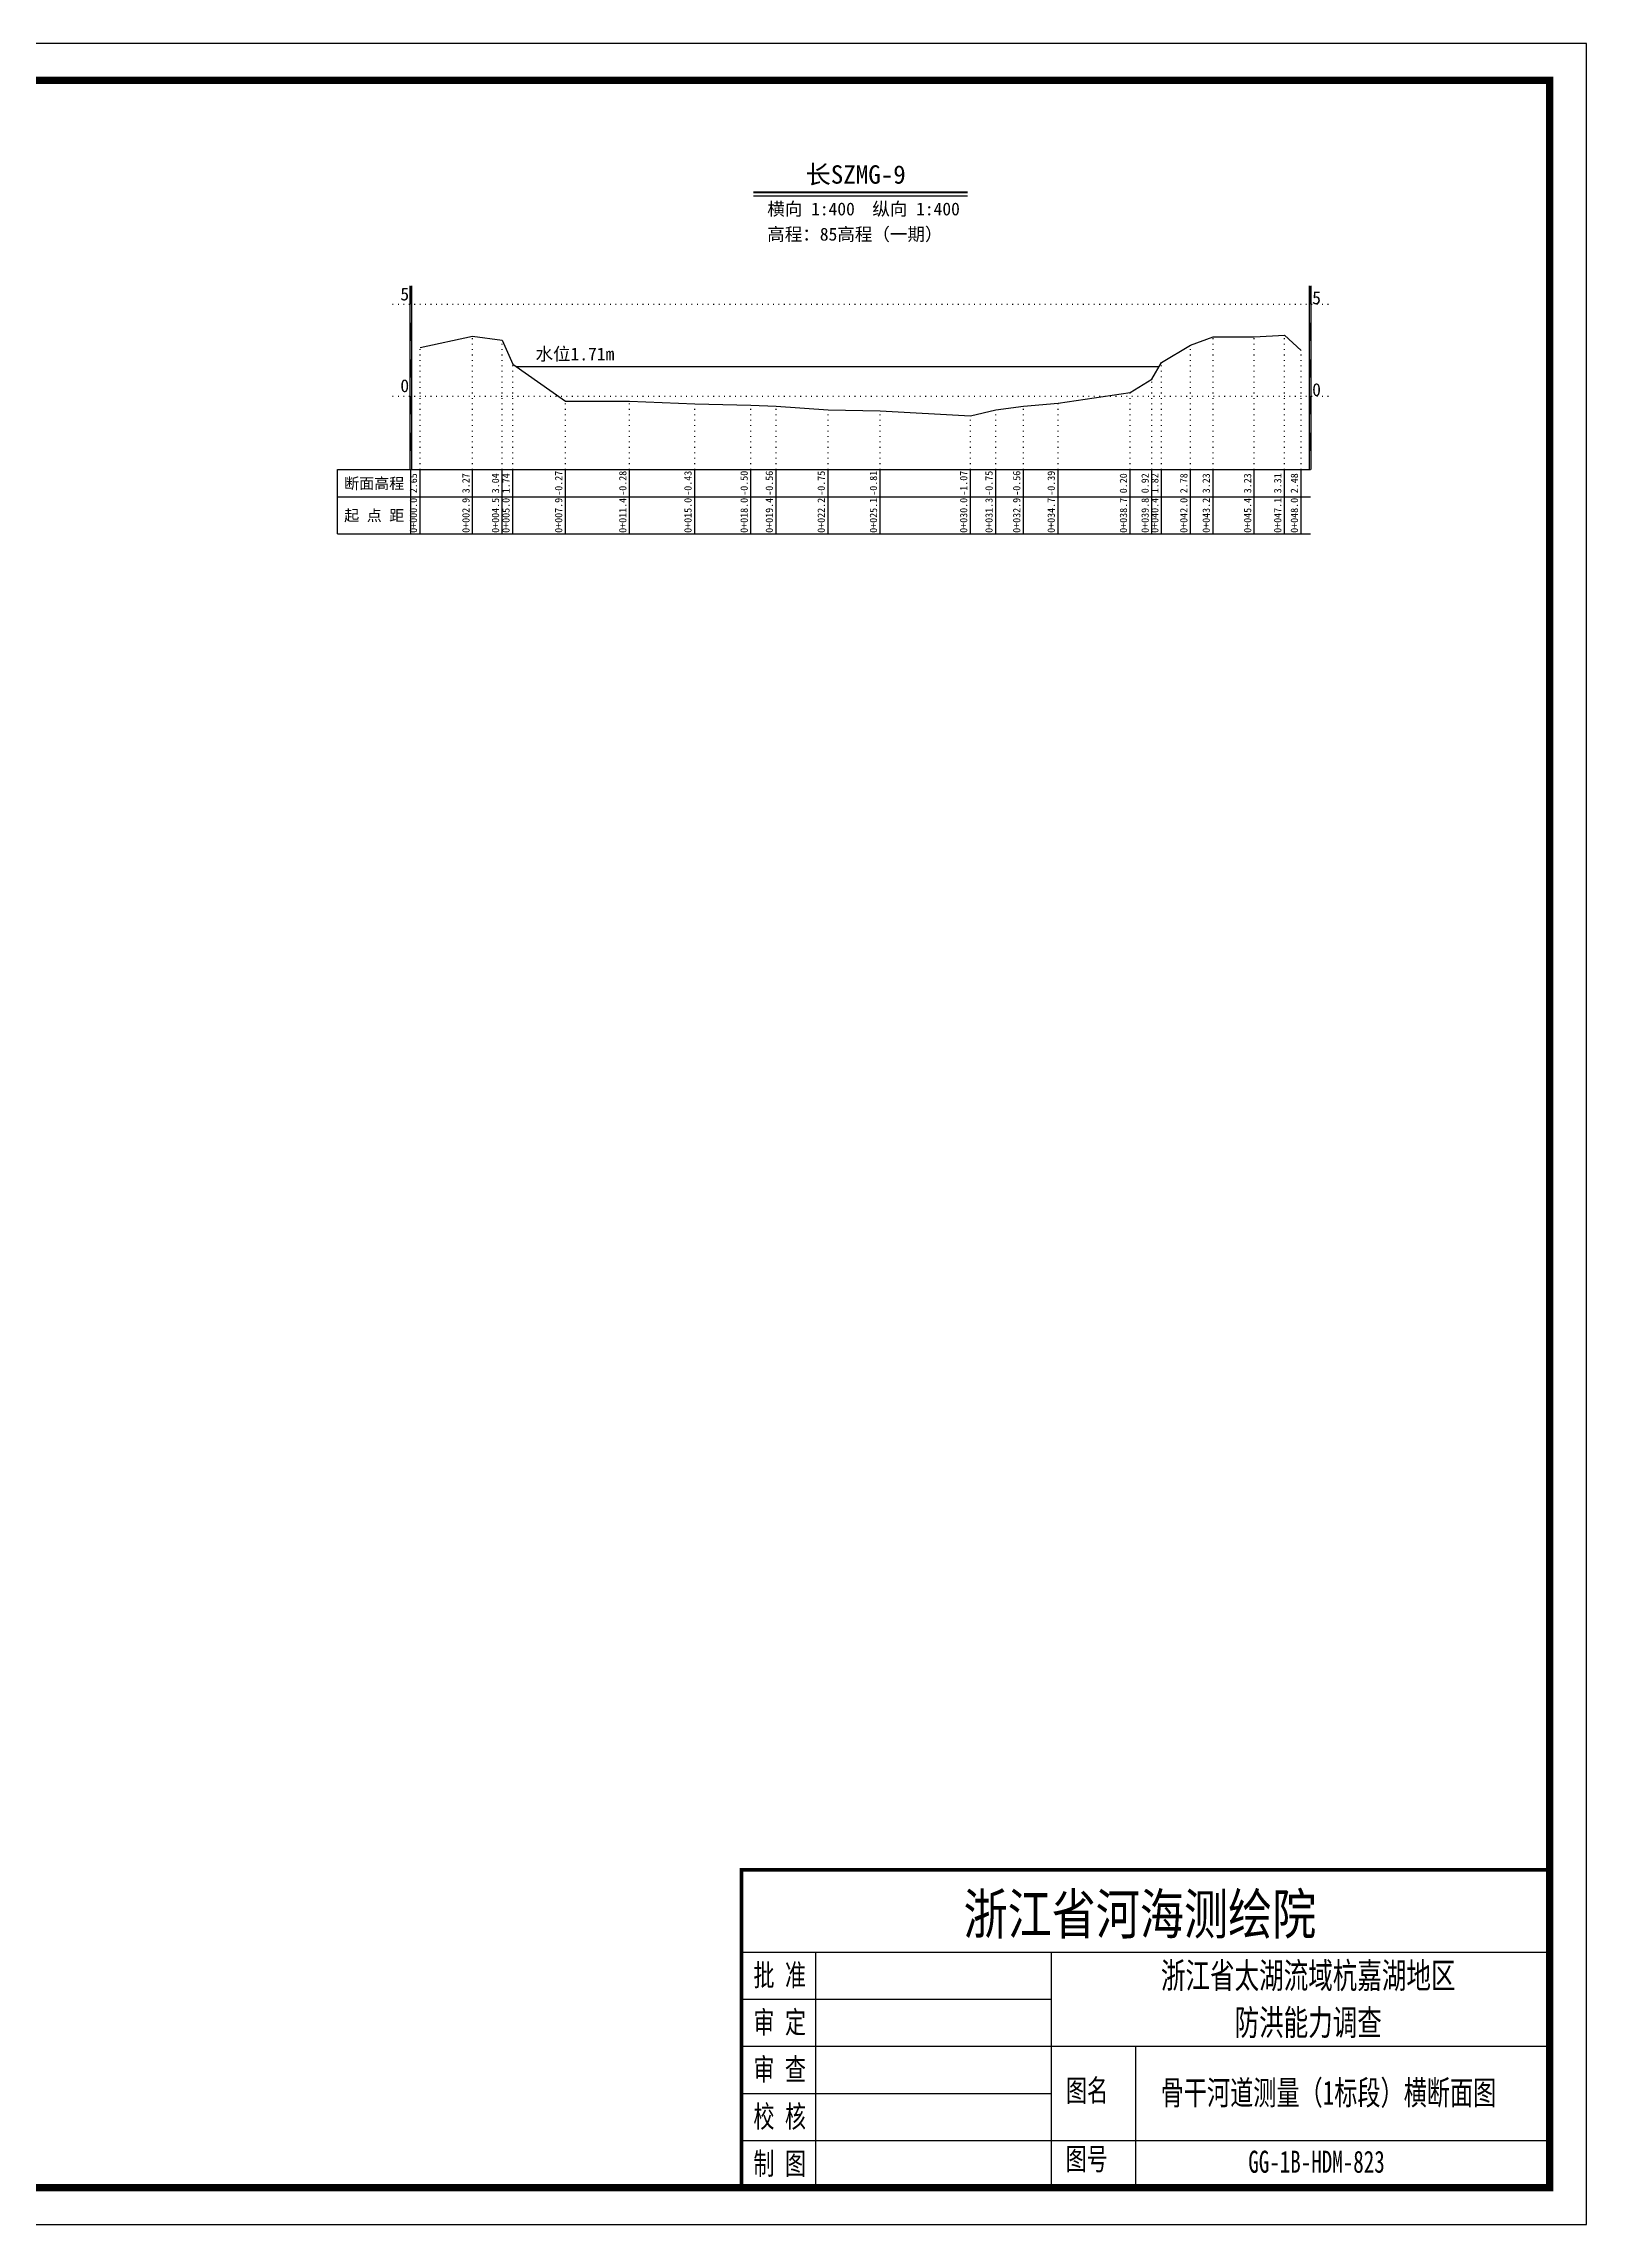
# Model space of a CAD drawing. Header units: millimetres. Extents: x 519117 to 520888, y 3371934 to 3372231.
# Drawn here: x 520677.6 to 520887.6, y 3371934.4 to 3372231.4 of the extents above; entities that cross this region are included whole.
import ezdxf
from ezdxf.enums import TextEntityAlignment as Align

# ---------------------------------------------------------------- set-up
doc = ezdxf.new("R2010")
doc.units = ezdxf.units.MM
doc.header["$LTSCALE"] = 0.4
doc.header["$MEASUREMENT"] = 0
doc.linetypes.add('X4', pattern=[1.6, 0, -1.6])
for name, color, linetype in [('DMX', 1, 'Continuous'), ('TEXT', 7, 'Continuous'), ('zdm1', 5, 'Continuous'), ('ZDMT5', 3, 'Continuous'), ('图框', 7, 'Continuous'), ('断面名称', 5, 'Continuous'), ('比例尺', 3, 'Continuous'), ('水位', 7, 'Continuous')]:
    doc.layers.add(name, color=color, linetype=linetype)
doc.styles.add('HDM', font='fangsong_GB2312.ttf')
doc.styles.add('tk2', font='', dxfattribs={"width": 0.8})
doc.styles.get('tk2').set_extended_font_data('SimSun')

msp = doc.modelspace()

# ---------------------------------------------------------------- linework, layer by layer
at = {"lineweight": 100, "const_width": 0.5}
msp.add_lwpolyline([(520882.57, 3371982.67), (520772.57, 3371982.67), (520772.57, 3371939.39), (520882.57, 3371939.39), (520882.57, 3371982.67)], dxfattribs=at)
at = {"layer": 'DMX', "linetype": 'Continuous', "flags": 128}
msp.add_lwpolyline([(520728.82, 3372190.01), (520735.97, 3372191.56), (520740, 3372190.99), (520741.42, 3372187.74), (520748.6, 3372182.71), (520757.32, 3372182.69), (520766.2, 3372182.31), (520773.85, 3372182.14), (520777.27, 3372181.99), (520784.35, 3372181.51), (520791.45, 3372181.36), (520803.72, 3372180.71), (520807.17, 3372181.51), (520810.95, 3372181.99), (520815.65, 3372182.41), (520825.47, 3372183.89), (520828.42, 3372185.69), (520829.75, 3372187.94), (520833.7, 3372190.34), (520836.75, 3372191.46), (520842.37, 3372191.46), (520846.47, 3372191.66), (520848.75, 3372189.59)], dxfattribs=at)
at = {"layer": 'TEXT', "color": 0}
for p, q in [((520772.57, 3371971.47, 0), (520882.57, 3371971.47, 0)), ((520782.65, 3371971.47, 0), (520782.65, 3371945.8, 0)), ((520814.74, 3371971.47, 0), (520814.74, 3371945.8, 0)), ((520772.57, 3371965.05, 0), (520814.74, 3371965.05, 0)), ((520772.57, 3371958.64, 0), (520814.74, 3371958.64, 0)), ((520814.74, 3371958.64, 0), (520882.57, 3371958.64, 0)), ((520826.22, 3371958.64, 0), (520826.22, 3371939.39, 0)), ((520772.57, 3371952.22, 0), (520814.74, 3371952.22, 0)), ((520772.57, 3371945.8, 0), (520882.57, 3371945.8, 0)), ((520782.65, 3371945.8, 0), (520782.65, 3371939.39, 0)), ((520814.74, 3371945.8, 0), (520814.74, 3371939.39, 0))]:
    msp.add_line(p, q, dxfattribs=at)
at = {"layer": 'zdm1', "linetype": 'Continuous'}
for p, q in [((520727.45, 3372173.39), (520727.45, 3372198.39)), ((520727.7, 3372173.39), (520727.7, 3372198.39)), ((520849.87, 3372173.39), (520849.87, 3372198.39)), ((520850.12, 3372173.39), (520850.12, 3372198.39)), ((520717.57, 3372164.64), (520717.57, 3372173.39)), ((520717.57, 3372173.39), (520728.82, 3372173.39)), ((520727.57, 3372164.64), (520727.57, 3372173.39)), ((520728.82, 3372173.39), (520850, 3372173.39)), ((520717.57, 3372169.64), (520850, 3372169.64)), ((520717.57, 3372164.64), (520850, 3372164.64))]:
    msp.add_line(p, q, dxfattribs=at)
at = {"layer": 'zdm1', "linetype": 'X4'}
for p, q in [((520725.07, 3372195.89), (520852.5, 3372195.89)), ((520725.07, 3372183.39), (520852.5, 3372183.39))]:
    msp.add_line(p, q, dxfattribs=at)
at = {"layer": 'zdm1', "linetype": 'Continuous', "flags": 128}
for points in [[(520727.57, 3372195.89, 0.25, 0.25, 0), (520727.57, 3372198.39, 0.25, 0.25, 0)], [(520850, 3372195.89, 0.25, 0.25, 0), (520850, 3372198.39, 0.25, 0.25, 0)], [(520727.57, 3372190.89, 0.25, 0.25, 0), (520727.57, 3372193.39, 0.25, 0.25, 0)], [(520850, 3372190.89, 0.25, 0.25, 0), (520850, 3372193.39, 0.25, 0.25, 0)], [(520727.57, 3372185.89, 0.25, 0.25, 0), (520727.57, 3372188.39, 0.25, 0.25, 0)], [(520850, 3372185.89, 0.25, 0.25, 0), (520850, 3372188.39, 0.25, 0.25, 0)], [(520727.57, 3372180.89, 0.25, 0.25, 0), (520727.57, 3372183.39, 0.25, 0.25, 0)], [(520850, 3372180.89, 0.25, 0.25, 0), (520850, 3372183.39, 0.25, 0.25, 0)], [(520727.57, 3372175.89, 0.25, 0.25, 0), (520727.57, 3372178.39, 0.25, 0.25, 0)], [(520850, 3372175.89, 0.25, 0.25, 0), (520850, 3372178.39, 0.25, 0.25, 0)]]:
    msp.add_lwpolyline(points, format="xyseb", dxfattribs=at)
at = {"layer": 'ZDMT5', "linetype": 'X4'}
for p, q in [((520735.97, 3372173.39), (520735.97, 3372191.56)), ((520836.75, 3372173.39), (520836.75, 3372191.46)), ((520842.37, 3372173.39), (520842.37, 3372191.46)), ((520846.47, 3372173.39), (520846.47, 3372191.66)), ((520728.82, 3372173.39), (520728.82, 3372190.01)), ((520740, 3372173.39), (520740, 3372190.99)), ((520833.7, 3372173.39), (520833.7, 3372190.34)), ((520848.75, 3372173.39), (520848.75, 3372189.59)), ((520741.42, 3372173.39), (520741.42, 3372187.74)), ((520828.42, 3372173.39), (520828.42, 3372185.69)), ((520829.75, 3372173.39), (520829.75, 3372187.94)), ((520748.6, 3372173.39), (520748.6, 3372182.71)), ((520757.32, 3372173.39), (520757.32, 3372182.69)), ((520825.47, 3372173.39), (520825.47, 3372183.89)), ((520766.2, 3372173.39), (520766.2, 3372182.31)), ((520773.85, 3372173.39), (520773.85, 3372182.14)), ((520777.27, 3372173.39), (520777.27, 3372181.99)), ((520784.35, 3372173.39), (520784.35, 3372181.51)), ((520791.45, 3372173.39), (520791.45, 3372181.36)), ((520803.72, 3372173.39), (520803.72, 3372180.71)), ((520807.17, 3372173.39), (520807.17, 3372181.51)), ((520810.95, 3372173.39), (520810.95, 3372181.99)), ((520815.65, 3372173.39), (520815.65, 3372182.41))]:
    msp.add_line(p, q, dxfattribs=at)
at = {"layer": 'ZDMT5', "linetype": 'Continuous'}
for p, q in [((520728.82, 3372164.64), (520728.82, 3372173.39)), ((520735.97, 3372164.64), (520735.97, 3372173.39)), ((520740, 3372164.64), (520740, 3372173.39)), ((520741.42, 3372164.64), (520741.42, 3372173.39)), ((520748.6, 3372164.64), (520748.6, 3372173.39)), ((520757.32, 3372164.64), (520757.32, 3372173.39)), ((520766.2, 3372164.64), (520766.2, 3372173.39)), ((520773.85, 3372164.64), (520773.85, 3372173.39)), ((520777.27, 3372164.64), (520777.27, 3372173.39)), ((520784.35, 3372164.64), (520784.35, 3372173.39)), ((520791.45, 3372164.64), (520791.45, 3372173.39)), ((520803.72, 3372164.64), (520803.72, 3372173.39)), ((520807.17, 3372164.64), (520807.17, 3372173.39)), ((520810.95, 3372164.64), (520810.95, 3372173.39)), ((520815.65, 3372164.64), (520815.65, 3372173.39)), ((520825.47, 3372164.64), (520825.47, 3372173.39)), ((520828.42, 3372164.64), (520828.42, 3372173.39)), ((520829.75, 3372164.64), (520829.75, 3372173.39)), ((520833.7, 3372164.64), (520833.7, 3372173.39)), ((520836.75, 3372164.64), (520836.75, 3372173.39)), ((520842.37, 3372164.64), (520842.37, 3372173.39)), ((520846.47, 3372164.64), (520846.47, 3372173.39)), ((520848.75, 3372164.64), (520848.75, 3372173.39))]:
    msp.add_line(p, q, dxfattribs=at)
at = {"layer": '图框', "flags": 128}
msp.add_lwpolyline([(520467.57, 3371934.39), (520887.57, 3371934.39), (520887.57, 3372231.39), (520467.57, 3372231.39)], close=True, dxfattribs=at)
at = {"layer": '图框', "const_width": 1, "flags": 128}
msp.add_lwpolyline([(520492.57, 3371939.39), (520882.57, 3371939.39), (520882.57, 3372226.39), (520492.57, 3372226.39)], close=True, dxfattribs=at)
at = {"layer": '比例尺', "color": 3, "linetype": 'Continuous', "lineweight": 40}
msp.add_line((520774.22, 3372211.14), (520803.35, 3372211.14), dxfattribs=at)
at = {"layer": '比例尺', "color": 3, "linetype": 'Continuous'}
msp.add_line((520774.22, 3372210.64), (520803.35, 3372210.64), dxfattribs=at)
at = {"layer": '水位', "color": 6, "linetype": 'Continuous', "flags": 128}
msp.add_lwpolyline([(520741.87, 3372187.42), (520829.44, 3372187.42)], dxfattribs=at)

# ---------------------------------------------------------------- texts
at = {"layer": 'TEXT', "color": 7, "ltscale": 8, "style": 'tk2'}
for tag, p, s, height, width in [('浙江省河海测绘院', (520802.79, 3371973.9, 0), '（单位名称）', 5.5, 0.8), ('批 准', (520774.19, 3371966.84, 0), '批准', 3, 0.7), ('审 定', (520774.19, 3371960.42, 0), '审定', 3, 0.7), ('审 查', (520774.19, 3371954.01, 0), '审 查', 3, 0.7), ('图名', (520816.73, 3371951.13, 0), '审查', 3, 0.7), ('校 核', (520774.19, 3371947.59, 0), '校 核', 3, 0.7), ('图号', (520816.68, 3371941.8, 0), '图号', 3, 0.7), ('制 图', (520774.19, 3371941.17, 0), '制 图', 3, 0.7)]:
    msp.add_attdef(tag, p, s, height=height, dxfattribs=dict(at, width=width))
at = {"layer": 'TEXT', "color": 0, "style": 'tk2', "width": 0.7}
for tag, text, height, p in [('浙江省太湖流域杭嘉湖地区', '浙江省太湖流域杭嘉湖地区', 3.5, (520849.71, 3371968.28, -206.67)), ('防洪能力调查', '防洪能力调查', 3.5, (520849.71, 3371961.89, -206.67)), ('骨干河道测量（1标段）横断面图', '骨干河道测量（1标段）横断面图', 3.3, (520852.47, 3371952.32, -206.67)), ('GG-1B-HDM-823', 'GG-1B-HDM-001', 3, (520850.84, 3371942.92, -206.67))]:
    msp.add_attdef(tag, text=text, height=height, dxfattribs=at).set_placement(p, align=Align.MIDDLE_CENTER)
at = {"layer": 'zdm1', "linetype": 'Continuous', "style": 'HDM'}
for s, p in [('5', (520727.32, 3372195.89)), ('0', (520727.32, 3372183.39))]:
    msp.add_text(s, height=1.75, dxfattribs=at).set_placement(p, align=Align.BOTTOM_RIGHT)
for s, p in [('5', (520850.25, 3372195.89)), ('0', (520850.25, 3372183.39))]:
    msp.add_text(s, height=1.75, dxfattribs=at).set_placement(p)
for s, p in [('断面高程', (520722.57, 3372171.51)), ('起 点 距', (520722.57, 3372167.14))]:
    msp.add_text(s, height=1.5, dxfattribs=at).set_placement(p, align=Align.MIDDLE)
at = {"layer": 'ZDMT5', "linetype": 'Continuous', "style": 'HDM'}
for s, p in [('2.65', (520728.7, 3372171.51)), ('3.27', (520735.85, 3372171.51)), ('3.04', (520739.87, 3372171.51)), ('1.74', (520741.3, 3372171.51)), ('-0.27', (520748.47, 3372171.51)), ('-0.28', (520757.2, 3372171.51)), ('-0.43', (520766.07, 3372171.51)), ('-0.50', (520773.72, 3372171.51)), ('-0.56', (520777.15, 3372171.51)), ('-0.75', (520784.22, 3372171.51)), ('-0.81', (520791.32, 3372171.51)), ('-1.07', (520803.6, 3372171.51)), ('-0.75', (520807.05, 3372171.51)), ('-0.56', (520810.82, 3372171.51)), ('-0.39', (520815.52, 3372171.51)), ('0.20', (520825.35, 3372171.51)), ('0.92', (520828.3, 3372171.51)), ('1.82', (520829.62, 3372171.51)), ('2.78', (520833.57, 3372171.51)), ('3.23', (520836.62, 3372171.51)), ('3.23', (520842.25, 3372171.51)), ('3.31', (520846.35, 3372171.51)), ('2.48', (520848.62, 3372171.51)), ('0+000.0', (520728.7, 3372167.14)), ('0+002.9', (520735.85, 3372167.14)), ('0+004.5', (520739.87, 3372167.14)), ('0+005.0', (520741.3, 3372167.14)), ('0+007.9', (520748.47, 3372167.14)), ('0+011.4', (520757.2, 3372167.14)), ('0+015.0', (520766.07, 3372167.14)), ('0+018.0', (520773.72, 3372167.14)), ('0+019.4', (520777.15, 3372167.14)), ('0+022.2', (520784.22, 3372167.14)), ('0+025.1', (520791.32, 3372167.14)), ('0+030.0', (520803.6, 3372167.14)), ('0+031.3', (520807.05, 3372167.14)), ('0+032.9', (520810.82, 3372167.14)), ('0+034.7', (520815.52, 3372167.14)), ('0+038.7', (520825.35, 3372167.14)), ('0+039.8', (520828.3, 3372167.14)), ('0+040.4', (520829.62, 3372167.14)), ('0+042.0', (520833.57, 3372167.14)), ('0+043.2', (520836.62, 3372167.14)), ('0+045.4', (520842.25, 3372167.14)), ('0+047.1', (520846.35, 3372167.14)), ('0+048.0', (520848.62, 3372167.14))]:
    msp.add_text(s, height=1, rotation=90, dxfattribs=at).set_placement(p, align=Align.BOTTOM_CENTER)
at = {"layer": '断面名称', "color": 5, "linetype": 'Continuous', "style": 'HDM'}
msp.add_text('长SZMG-9', height=2.5, dxfattribs=at).set_placement((520788.12, 3372213.61), align=Align.MIDDLE)
at = {"layer": '比例尺', "color": 3, "linetype": 'Continuous', "style": 'HDM'}
for s, p in [('横向 1:400  纵向 1:400', (520802.29, 3372207.47)), ('高程：85高程（一期）', (520799.93, 3372204.03))]:
    msp.add_text(s, height=1.75, dxfattribs=at).set_placement(p, align=Align.BOTTOM_RIGHT)
at = {"layer": '水位', "color": 6, "linetype": 'Continuous', "style": 'HDM'}
msp.add_text('水位1.71m', height=1.75, dxfattribs=at).set_placement((520749.89, 3372189.16), align=Align.MIDDLE)

doc.saveas('drawing.dxf')
